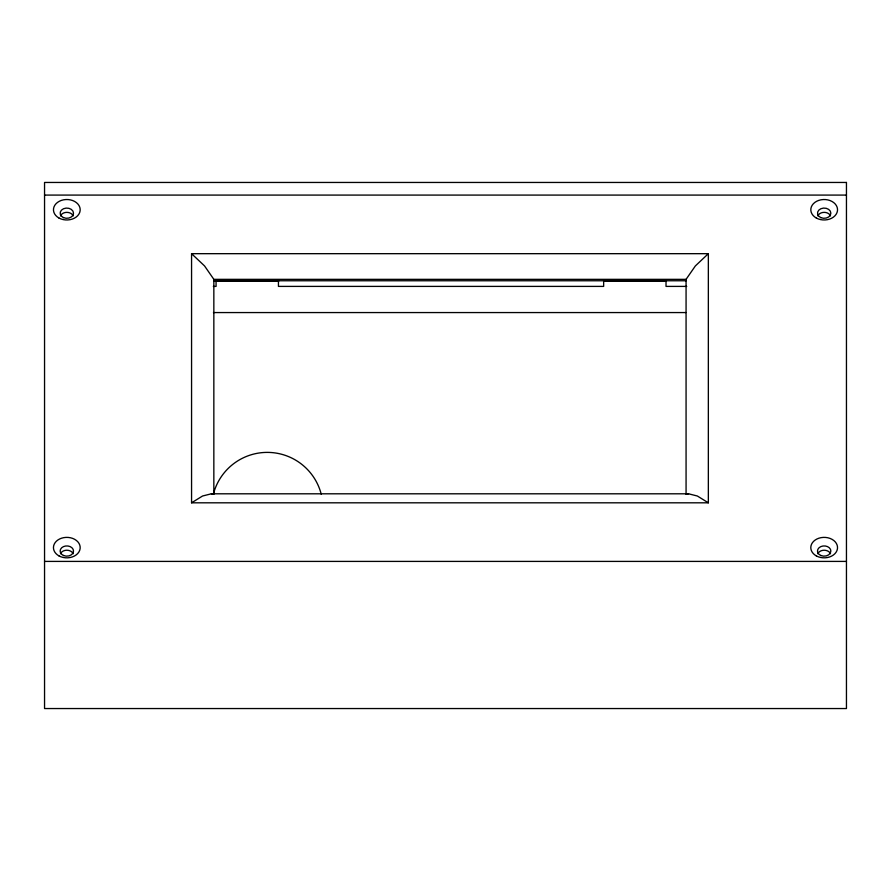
<?xml version="1.0" encoding="UTF-8"?>
<svg xmlns="http://www.w3.org/2000/svg" width="891" height="891" viewBox="0 0 891 891"><rect width="100%" height="100%" fill="white"/><g stroke="black" fill="none" stroke-linecap="round" stroke-linejoin="round"><path stroke-width="1.34" d="M686.07 494.382L686.07 279.34L695.359 265.941L708.345 253.679L708.345 502.814L191.565 502.814L191.565 253.679L708.345 253.679M191.565 502.814L202.558 496.009L211.356 493.803L688.554 493.803L697.352 496.009L708.345 502.814M687.228 493.97L688.554 493.803M44.55 195.084L846.45 195.084M191.565 253.679L204.551 265.941L213.84 279.34L686.07 279.34M213.84 280.765L686.07 280.765M214.831 280.943L278.749 280.943M603.909 280.943L666.435 280.943M213.339 286.401L216.067 286.401L216.067 279.651M686.738 286.401L666.023 286.401L666.023 279.651M213.45 312.563L685.892 312.563M44.55 561.408L846.45 561.408M211.356 493.803L212.682 493.97M603.653 279.651L603.653 286.401L278.438 286.401L278.438 279.651M213.84 279.34L213.84 494.382M817.815 553.756A6.683 5.123 0 0 1 824.175 550.226A6.683 5.123 0 0 1 830.535 553.756M817.815 215.9A6.683 5.123 0 0 1 824.175 212.359A6.683 5.123 0 0 1 830.535 215.9M60.465 215.9A6.683 5.123 0 0 1 66.825 212.359A6.683 5.123 0 0 1 73.185 215.9M60.465 553.756A6.683 5.123 0 0 1 66.825 550.226A6.683 5.123 0 0 1 73.185 553.756M213.361 494.227A55.688 55.688 0 0 1 321.239 494.227M846.45 182.455L44.55 182.455L44.55 708.545L846.45 708.545L846.45 182.455M63.484 555.483A6.683 5.123 0 0 0 73.508 551.05A6.683 5.123 0 0 0 63.484 546.606A6.683 5.123 0 0 0 63.484 555.483M58.973 555.895A13.365 10.235 0 0 0 80.112 548.678A13.365 10.235 0 0 0 61.39 538.253A13.365 10.235 0 0 0 58.973 555.895M63.484 217.616A6.683 5.123 0 0 0 73.508 213.183A6.683 5.123 0 0 0 63.484 208.75A6.683 5.123 0 0 0 63.484 217.616M58.973 218.028A13.365 10.235 0 0 0 80.112 210.822A13.365 10.235 0 0 0 61.39 200.397A13.365 10.235 0 0 0 58.973 218.028M820.834 555.483A6.683 5.123 0 0 0 830.857 551.05A6.683 5.123 0 0 0 820.834 546.606A6.683 5.123 0 0 0 820.834 555.483M816.323 555.895A13.365 10.235 0 0 0 837.462 548.678A13.365 10.235 0 0 0 818.74 538.253A13.365 10.235 0 0 0 816.323 555.895M820.834 217.616A6.683 5.123 0 0 0 830.857 213.183A6.683 5.123 0 0 0 820.834 208.75A6.683 5.123 0 0 0 820.834 217.616M816.323 218.028A13.365 10.235 0 0 0 837.462 210.822A13.365 10.235 0 0 0 818.74 200.397A13.365 10.235 0 0 0 816.323 218.028"/></g></svg>
